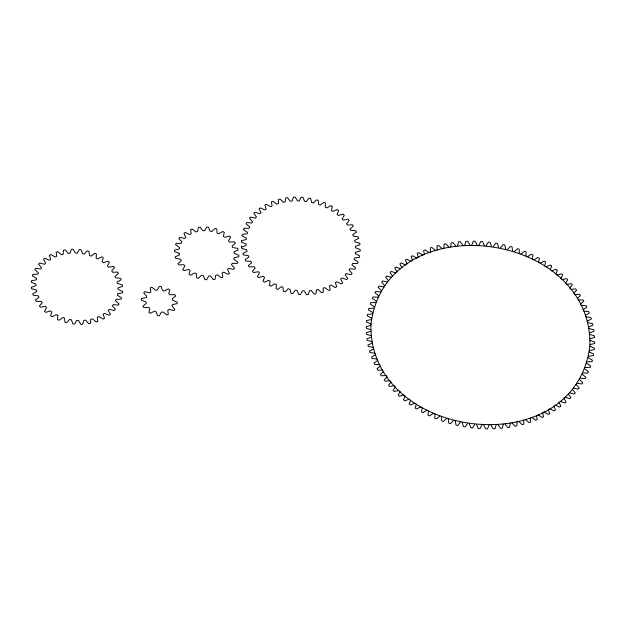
<?xml version="1.0" encoding="UTF-8"?>
<svg xmlns="http://www.w3.org/2000/svg" width="626" height="626" viewBox="0 0 626 626"><rect width="100%" height="100%" fill="white"/><g stroke="black" fill="none" stroke-linecap="round" stroke-linejoin="round"><path stroke-width="0.94" d="M434.921 414.052L434.718 418.168L436.361 418.849L439.867 416.079M525.957 256.042L526.161 251.926L524.51 251.245L521.004 254.015M241.409 247.473L241.487 246.01M443.818 248.279L444.061 244.163L445.767 243.811L448.936 247.207M517.053 421.814L516.81 425.93L515.104 426.283L511.935 422.886M428.497 411.063L427.965 415.14L429.561 415.899L433.294 413.34M532.374 259.031L532.906 254.954L531.31 254.195L527.577 256.754M450.657 246.894L451.221 242.825L452.958 242.559L455.869 246.112M510.213 423.199L509.65 427.268L507.913 427.535L505.01 423.982M422.3 407.753L421.439 411.767L422.98 412.612L426.924 410.265M538.571 262.341L539.432 258.327L537.89 257.482L533.947 259.829M457.614 245.893L458.514 241.879L460.274 241.714L462.904 245.392M503.257 424.201L502.365 428.215L500.597 428.38L497.967 424.702M416.345 404.122L415.163 408.066L416.642 408.989L420.782 406.869M544.526 265.972L545.708 262.02L544.229 261.105L540.089 263.225M464.672 245.275L465.893 241.331L467.669 241.26L470.016 245.056M496.199 424.819L494.978 428.763L493.202 428.833L490.854 425.038M410.672 400.202L409.169 404.06L410.578 405.045L414.897 403.167M550.199 269.892L551.702 266.034L550.293 265.048L545.974 266.926M471.801 245.032L473.334 241.19L475.126 241.213L477.168 245.11M489.07 425.062L487.537 428.904L485.745 428.88L483.702 424.984M405.296 396L403.48 399.748L404.819 400.804L409.294 399.177M555.583 274.094L557.39 270.346L556.052 269.29L551.576 270.917M478.968 245.181L480.807 241.448L482.599 241.566L484.344 245.548M481.91 424.913L480.064 428.646L478.272 428.528L476.527 424.545M400.241 391.532L398.12 395.162L399.372 396.289L403.997 394.904M560.638 278.554L562.751 274.931L561.499 273.805L556.874 275.19M486.136 245.713L488.28 242.105L490.072 242.325L491.496 246.37M474.735 424.381L472.591 427.988L470.799 427.769L469.375 423.724M395.522 386.829L393.112 390.319L394.278 391.5L399.028 390.381M565.348 283.265L567.759 279.775L566.593 278.593L561.843 279.712M493.28 246.628L495.722 243.162L497.498 243.475L498.601 247.567M467.591 423.458L465.149 426.932L463.373 426.619L462.27 422.527M391.18 381.907L388.48 385.24L389.56 386.477L394.403 385.616M569.699 288.187L572.391 284.853L571.311 283.617L566.467 284.478M500.37 247.927L503.093 244.609L504.846 245.016L505.636 249.14M460.501 422.167L457.778 425.484L456.025 425.077L455.243 420.954M387.212 376.782L384.239 379.943L385.225 381.234L390.147 380.639M573.659 293.312L576.632 290.151L575.654 288.86L570.724 289.455M507.373 249.594L510.37 246.448L512.099 246.941L512.553 251.081M453.498 420.5L450.501 423.645L448.772 423.153L448.318 419.005M383.644 371.468L380.412 374.458L381.297 375.788L386.281 375.467M577.227 298.618L580.458 295.636L579.574 294.306L574.59 294.627M514.267 251.629L517.522 248.663L519.212 249.25L519.337 253.389M446.612 418.465L443.357 421.431L441.659 420.844L441.533 416.705M380.491 366.007L377.016 368.8L377.791 370.169L382.815 370.123M580.38 304.079L583.855 301.294L583.08 299.924L578.056 299.971M377.768 360.42L374.058 363.002L374.724 364.402L379.771 364.622M583.103 309.674L586.812 307.092L586.147 305.691L581.1 305.472M375.483 354.715L371.554 357.078L372.118 358.51L377.149 359.003M585.388 315.379L589.316 313.016L588.753 311.584L583.722 311.091M373.644 348.925L369.52 351.069L369.966 352.516L374.982 353.275M587.227 321.169L591.351 319.025L590.905 317.578L585.889 316.819M372.267 343.079L367.963 344.981L368.291 346.444L373.26 347.469M588.604 327.015L592.908 325.113L592.579 323.65L587.618 322.625M371.351 337.195L366.883 338.854L367.102 340.325L371.993 341.608M589.52 332.891L593.988 331.24L593.769 329.761L588.878 328.486M370.905 331.31L366.296 332.711L366.39 334.19L371.195 335.724M589.966 338.783L594.575 337.375L594.481 335.904L589.676 334.37M370.921 325.434L366.194 326.584L366.171 328.047L370.866 329.839M589.95 344.66L594.677 343.51L594.7 342.039L590.005 340.254M371.414 319.604L366.578 320.489L366.445 321.944L371.007 323.971M589.457 350.49L594.293 349.605L594.434 348.15L589.872 346.123M372.368 313.837L367.454 314.455L367.196 315.895L371.609 318.149M588.503 356.257L593.417 355.638L593.675 354.199L589.262 351.937M373.792 308.156L368.808 308.508L368.44 309.925L372.681 312.405M587.078 361.938L592.063 361.585L592.431 360.169L588.19 357.689M375.67 302.601L370.647 302.679L370.162 304.064L374.215 306.756M585.208 367.493L590.224 367.415L590.709 366.03L586.656 363.338M377.994 297.178L372.947 296.982L372.353 298.336L376.21 301.231M582.876 372.916L587.924 373.112L588.518 371.758L584.668 368.863M380.757 291.919L375.717 291.458L375.013 292.765L378.644 295.848M580.114 378.174L585.153 378.636L585.858 377.329L582.227 374.246M383.949 286.841L378.933 286.113L378.12 287.373L381.516 290.628M576.929 383.253L581.937 383.981L582.751 382.721L579.355 379.466M387.549 281.974L382.58 280.98L381.664 282.185L384.81 285.605M573.322 388.12L578.291 389.114L579.207 387.909L576.061 384.489M391.547 277.334L386.649 276.074L385.639 277.232L388.511 280.792M569.324 392.76L574.222 394.02L575.239 392.862L572.36 389.302M395.929 272.936L391.117 271.426L390.014 272.513L392.612 276.207M564.942 397.158L569.754 398.668L570.857 397.58L568.259 393.887M400.679 268.812L395.968 267.052L394.771 268.069L397.087 271.88M560.192 401.282L564.902 403.042L566.1 402.025L563.783 398.214M405.765 264.962L401.188 262.959L399.904 263.914L401.915 267.818M555.113 405.132L559.683 407.135L560.966 406.18L558.955 402.275M411.165 261.418L406.736 259.187L405.374 260.064L407.088 264.047M549.706 408.676L554.135 410.906L555.497 410.03L553.791 406.047M416.869 258.194L412.604 255.729L411.172 256.527L412.565 260.58M544.002 411.9L548.266 414.365L549.698 413.567L548.306 409.514M422.84 255.291L418.771 252.622L417.268 253.334L418.34 257.435M538.031 414.803L542.108 417.472L543.611 416.76L542.531 412.659M429.06 252.732L425.187 249.86L423.63 250.486L424.373 254.618M531.81 417.362L535.684 420.234L537.241 419.608L536.498 415.476M435.5 250.525L431.854 247.466L430.234 248.006L430.657 252.145M525.37 419.569L529.025 422.628L530.637 422.088L530.214 417.949M442.136 248.679L438.716 245.447L437.058 245.893L437.144 250.032M518.735 421.415L522.154 424.647L523.821 424.201L523.727 420.062M370.936 324.698C368.683 440.923 575.623 465.846 589.935 345.395C592.196 229.171 385.248 204.248 370.936 324.698M241.456 240.666L241.417 242.152L246.088 243.96L246.175 245.431L241.683 247.043L241.886 248.53L246.761 249.837L247.082 251.308L242.927 253.405L243.357 254.868L248.365 255.651L248.905 257.083L245.165 259.634L245.822 261.058L250.854 261.3L251.621 262.677L248.35 265.627L249.218 266.981L254.211 266.684L255.173 267.975L252.435 271.277L253.507 272.545L258.358 271.707L259.508 272.905L257.341 276.504L258.601 277.647L263.233 276.293L264.555 277.365L262.998 281.199L264.415 282.209L268.75 280.362L270.213 281.285L269.305 285.292L270.855 286.152L274.814 283.836L276.402 284.603L276.144 288.711L277.803 289.408L281.324 286.661L283.007 287.256L283.406 291.395L285.151 291.912L288.171 288.789L289.916 289.204L290.973 293.304L292.765 293.633L295.229 290.182L297.014 290.409L298.704 294.4L300.519 294.533L302.389 290.816L304.181 290.855L306.466 294.666L308.274 294.603L309.518 290.683L311.286 290.527L314.142 294.095L315.903 293.844L316.498 289.783L318.211 289.439L321.584 292.702L323.274 292.256L323.212 288.132L324.839 287.6L328.666 290.503L330.262 289.885L329.542 285.753L331.052 285.049L335.278 287.545L336.741 286.755L335.38 282.702L336.749 281.833L341.303 283.875L342.61 282.921L340.63 279.008L341.835 277.999L346.632 279.548L347.766 278.46L345.192 274.759L346.217 273.617L351.178 274.657L352.117 273.437L349.003 270.009L349.824 268.757L354.856 269.266L355.591 267.944L351.984 264.853L352.594 263.507L357.618 263.476L358.127 262.075L354.089 259.367L354.48 257.951L359.402 257.38L359.676 255.924L355.286 253.647L355.443 252.192L360.193 251.096L360.232 249.61L355.552 247.802L355.474 246.331L359.958 244.719L359.762 243.224L354.879 241.918L354.566 240.454L358.714 238.357L358.283 236.886L353.283 236.104L352.743 234.672L356.484 232.129L355.826 230.704L350.787 230.462L350.028 229.085L353.299 226.135L352.422 224.781L347.438 225.078L346.468 223.779L349.214 220.477L348.142 219.217L343.291 220.047L342.132 218.857L344.3 215.258L343.048 214.108L338.416 215.461L337.093 214.397L338.643 210.563L337.226 209.546L332.899 211.4L331.428 210.477L332.343 206.47L330.794 205.61L326.827 207.926L325.238 207.159L325.497 203.051L323.838 202.355L320.316 205.101L318.634 204.499L318.235 200.367L316.49 199.843L313.477 202.973L311.725 202.558L310.676 198.458L308.876 198.129L306.411 201.58L304.627 201.353L302.945 197.362L301.129 197.221L299.259 200.946L297.467 200.907L295.175 197.096L293.375 197.151L292.123 201.079L290.362 201.236L287.506 197.667L285.746 197.918L285.143 201.979L283.437 202.323L280.065 199.06L278.374 199.498L278.429 203.63L276.809 204.154L272.975 201.251L271.387 201.877L272.099 206.001L270.589 206.705L266.363 204.217L264.9 205.007L266.261 209.061L264.892 209.929L260.346 207.887L259.031 208.834L261.019 212.746L259.806 213.763L255.017 212.206L253.882 213.302L256.449 217.003L255.424 218.145L250.47 217.105L249.531 218.325L252.638 221.753L251.816 223.005L246.785 222.496L246.057 223.811L249.657 226.909L249.046 228.255L244.023 228.287L243.522 229.687L247.552 232.395L247.168 233.803L242.239 234.374L241.965 235.83L246.354 238.107L246.206 239.562L241.456 240.666M179.185 253.397L179.372 254.876L175.202 256.895L175.593 258.35L180.632 259.258L181.282 260.674L177.972 263.546L178.793 264.908L183.856 264.72L184.92 265.98L182.69 269.509L183.903 270.667L188.637 269.407L190.046 270.416L189.044 274.368L190.562 275.252L194.655 272.999L196.298 273.703L196.603 277.803L198.317 278.351L201.478 275.26L203.262 275.596L204.851 279.572L206.643 279.744L208.669 276.027L210.461 275.98L213.216 279.556L214.976 279.345L215.72 275.252L217.402 274.822L221.142 277.748L222.739 277.169L222.152 272.983L223.607 272.2L228.083 274.29L229.413 273.374L227.528 269.383L228.67 268.304L233.561 269.407L234.531 268.218L231.487 264.688L232.223 263.382L237.207 263.421L237.755 262.051L233.756 259.227L234.038 257.779L238.78 256.762L238.858 255.291L234.179 253.366L233.991 251.879L238.162 249.868L237.778 248.405L232.731 247.505L232.082 246.081L235.392 243.209L234.57 241.855L229.507 242.043L228.443 240.783L230.673 237.254L229.46 236.088L224.726 237.356L223.325 236.338L224.319 232.387L222.801 231.503L218.717 233.756L217.065 233.06L216.76 228.96L215.047 228.412L211.885 231.495L210.101 231.166L208.513 227.191L206.721 227.019L204.694 230.728L202.902 230.783L200.148 227.207L198.387 227.418L197.644 231.51L195.961 231.941L192.221 229.006L190.625 229.593L191.212 233.772L189.756 234.554L185.28 232.473L183.958 233.381L185.836 237.379L184.701 238.459L179.803 237.356L178.833 238.537L181.876 242.066L181.141 243.373L176.156 243.334L175.609 244.703L179.607 247.536L179.326 248.976L174.584 250.001L174.505 251.464L179.185 253.397M141.437 298.586L141.327 300.05L145.975 302.029L146.296 303.36L142.931 306.192L143.737 307.554L148.808 307.429L149.88 308.493L148.816 312.429L150.318 313.329L154.45 311.13L155.991 311.654L157.509 315.637L159.301 315.833L161.391 312.147L162.995 311.975L166.688 314.948L168.292 314.385L167.776 310.199L169.004 309.393L173.887 310.551L174.873 309.377L171.892 305.817L172.416 304.58L177.174 303.618L177.283 302.155L172.635 300.175L172.314 298.845L175.679 296.012L174.873 294.65L169.802 294.776L168.73 293.704L169.795 289.768L168.292 288.868L164.161 291.074L162.619 290.55L161.101 286.567L159.309 286.372L157.22 290.057L155.616 290.221L151.922 287.256L150.318 287.819L150.835 292.006L149.606 292.811L144.723 291.653L143.737 292.827L146.719 296.388L146.194 297.616L141.437 298.586M57.811 315.402L57.498 319.55L59.134 320.246L62.71 317.484L64.4 318.063L64.979 322.241L66.716 322.703L69.611 319.44L71.38 319.776L72.827 323.861L74.611 324.065L76.732 320.402L78.524 320.481L80.793 324.346L82.577 324.299L83.861 320.34L85.621 320.168L88.649 323.697L90.371 323.392L90.778 319.26L92.452 318.83L96.146 321.92L97.758 321.373L97.28 317.194L98.814 316.529L103.063 319.08L104.511 318.305L103.165 314.205L104.511 313.321L109.182 315.261L110.426 314.275L108.243 310.379L109.378 309.307L114.331 310.574L115.333 309.416L112.383 305.84L113.251 304.612L118.337 305.159L119.065 303.868L115.442 300.723L116.029 299.369L121.084 299.197L121.522 297.796L117.336 295.182L117.618 293.75L122.5 292.851L122.626 291.395L117.993 289.384L117.97 287.913L122.524 286.317L122.336 284.853L117.414 283.508L117.07 282.052L121.17 279.806L120.677 278.367L115.599 277.733L114.957 276.324L118.463 273.507L117.68 272.138L112.617 272.232L111.694 270.925L114.503 267.607L113.455 266.355L108.541 267.177L107.375 265.995L109.401 262.294L108.118 261.191L103.517 262.717L102.124 261.707L103.313 257.716L101.827 256.809L97.679 258.984L96.114 258.178L96.427 254.031L94.792 253.334L91.216 256.097L89.518 255.518L88.947 251.339L87.21 250.885L84.314 254.148L82.546 253.812L81.098 249.727L79.314 249.516L77.194 253.186L75.402 253.107L73.132 249.234L71.348 249.281L70.065 253.248L68.304 253.42L65.276 249.891L63.555 250.189L63.148 254.328L61.473 254.751L57.78 251.66L56.168 252.208L56.645 256.394L55.111 257.059L50.862 254.508L49.415 255.283L50.761 259.383L49.415 260.267L44.743 258.327L43.491 259.305L45.675 263.202L44.548 264.274L39.594 263.014L38.593 264.172L41.543 267.748L40.674 268.977L35.588 268.421L34.86 269.72L38.483 272.866L37.896 274.211L32.842 274.391L32.403 275.792L36.59 278.406L36.308 279.838L31.425 280.738L31.3 282.193L35.932 284.204L35.956 285.667L31.402 287.264L31.582 288.735L36.511 290.073L36.848 291.536L32.755 293.782L33.248 295.222L38.327 295.848L38.961 297.256L35.455 300.081L36.245 301.45L41.308 301.349L42.232 302.663L39.422 305.981L40.471 307.225L45.377 306.411L46.551 307.585L44.524 311.294L45.808 312.39L50.409 310.872L51.801 311.873L50.612 315.864L52.091 316.772L56.246 314.604L57.811 315.402"/></g></svg>
